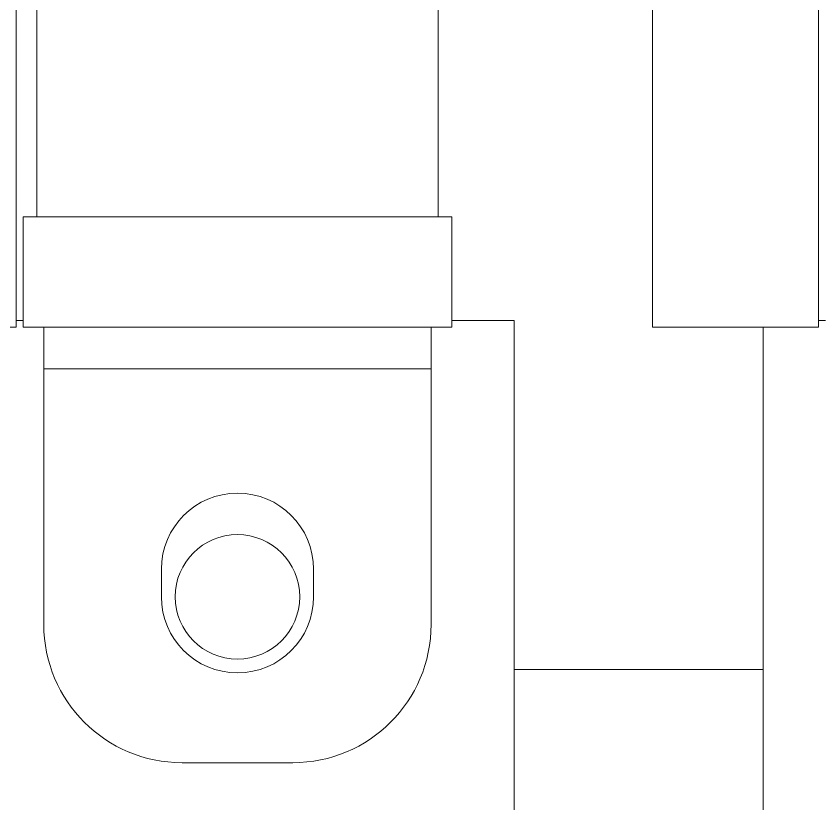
# Model space of a CAD drawing. Header units: millimetres. Extents: x 0 to 8410, y 0 to 5940.
# Drawn here: x 521.1 to 579.3, y 4799.1 to 4856.1 of the extents above; entities that cross this region are included whole.
import ezdxf

# ---------------------------------------------------------------- set-up
doc = ezdxf.new("R2010")
doc.units = ezdxf.units.MM
doc.header["$LTSCALE"] = 10
doc.layers.add('가시적인 것(ISO)', color=3, linetype='Continuous', lineweight=5, true_color=0x00ff00)

msp = doc.modelspace()

# ---------------------------------------------------------------- linework, layer by layer
at = {"layer": '가시적인 것(ISO)'}
for p, q in [((521.094, 4833.596), (521.094, 4893.596)), ((567.094, 4833.596), (567.094, 4893.596)), ((579.094, 4833.596), (579.094, 4893.596)), ((522.594, 4870.596), (522.594, 4841.596)), ((551.594, 4870.596), (551.594, 4841.596)), ((552.594, 4841.596), (521.594, 4841.596)), ((521.594, 4841.596), (521.594, 4833.596)), ((552.594, 4841.596), (552.594, 4833.596)), ((521.094, 4833.596), (509.094, 4833.596)), ((521.594, 4834.096), (521.094, 4834.096)), ((521.594, 4833.596), (552.594, 4833.596)), ((523.094, 4833.596), (523.094, 4830.596)), ((551.094, 4830.596), (551.094, 4833.596)), ((557.094, 4834.096), (552.594, 4834.096)), ((557.094, 4754.096), (557.094, 4834.096)), ((579.094, 4833.596), (567.094, 4833.596)), ((575.094, 4754.096), (575.094, 4833.596)), ((579.094, 4834.096), (579.594, 4834.096)), ((533.094, 4830.596), (523.094, 4830.596)), ((523.094, 4812.096), (523.094, 4830.596)), ((541.094, 4830.596), (533.094, 4830.596)), ((551.094, 4830.596), (541.094, 4830.596)), ((551.094, 4830.596), (551.094, 4812.096)), ((531.594, 4814.096), (531.594, 4816.096)), ((542.594, 4816.096), (542.594, 4814.096)), ((557.094, 4808.846), (575.094, 4808.846)), ((541.094, 4802.096), (533.094, 4802.096))]:
    msp.add_line(p, q, dxfattribs=at)
msp.add_circle((537.094, 4814.096), 4.5, dxfattribs=at)
for centre, radius, start, end in [((537.094, 4816.096), 5.5, 0, 180), ((537.094, 4814.096), 5.5, 180, 0), ((533.094, 4812.096), 10, 180, 270), ((541.094, 4812.096), 10, 270, 0)]:
    msp.add_arc(centre, radius, start, end, dxfattribs=at)

doc.saveas('drawing.dxf')
